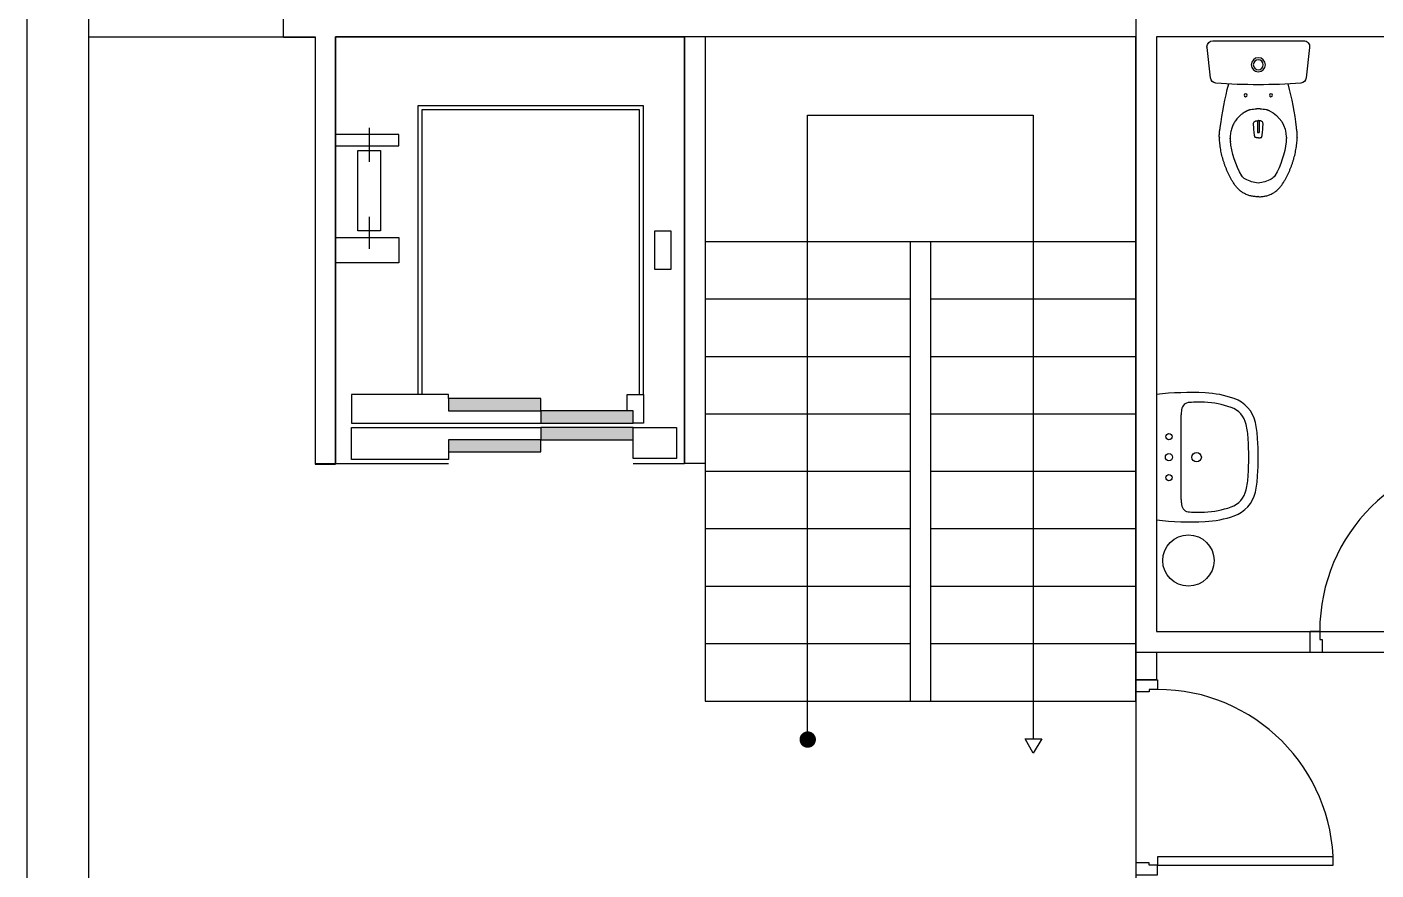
# Model space of a CAD drawing. Header units: millimetres. Extents: x 2164 to 32180, y 1376 to 2800.
# Drawn here: x 2173.12 to 2179.69, y 1392.86 to 1396.97 of the extents above; entities that cross this region are included whole.
import ezdxf

# ---------------------------------------------------------------- set-up
doc = ezdxf.new("R2010")
doc.units = ezdxf.units.MM
doc.linetypes.add('ACAD_ISO04W100', pattern=[30, 24, -3, 0, -3])
for name, color, linetype in [('1º piso muebles', 7, 'Continuous'), ('1º piso paredes', 73, 'Continuous'), ('2º piso paredes', 73, 'Continuous'), ('Escaleras', 7, 'Continuous')]:
    doc.layers.add(name, color=color, linetype=linetype)
doc.layers.add('Linea de corte', color=7, linetype='ACAD_ISO04W100', lineweight=25)

# ---------------------------------------------------------------- blocks, each defined once
blk = doc.blocks.new('drakar planta')
at = {"linetype": 'Continuous'}
for p, q in [((9.3677, 5.6004), (9.3677, 5.6004)), ((9.3677, 5.6004), (9.3846, 5.4518)), ((9.3966, 5.6327), (9.3966, 5.6327)), ((9.8389, 5.6327), (9.3966, 5.6327)), ((9.8389, 5.6327), (9.8389, 5.6327)), ((9.8509, 5.4518), (9.8678, 5.6004)), ((9.8678, 5.6004), (9.8678, 5.6004)), ((9.3846, 5.4518), (9.3846, 5.4518)), ((9.8509, 5.4518), (9.8509, 5.4518)), ((9.6178, 5.3007), (9.6265, 5.3007)), ((9.6134, 5.2431), (9.6134, 5.1856)), ((9.6176, 5.2435), (9.6152, 5.2432)), ((9.6176, 5.2435), (9.6181, 5.2435)), ((9.6205, 5.2432), (9.6181, 5.2435)), ((9.6223, 5.2431), (9.6223, 5.1856)), ((9.4821, 5.1434), (9.4824, 5.1407)), ((9.6223, 5.1856), (9.6134, 5.1856)), ((9.7536, 5.1434), (9.7533, 5.1407)), ((9.7545, 5.1578), (9.7544, 5.154)), ((9.7544, 5.154), (9.7544, 5.154))]:
    blk.add_line(p, q, dxfattribs=at)
at = {"ltscale": 0.01}
blk.add_line((9.6092, 5.3007), (9.6178, 5.3007), dxfattribs=at)
at = {"linetype": 'Continuous'}
for centre, radius in [((9.6178, 5.5157), 0.0342), ((9.6178, 5.5157), 0.0244), ((9.5561, 5.3674), 0.0072), ((9.6796, 5.3674), 0.0072)]:
    blk.add_circle(centre, radius, dxfattribs=at)
for centre, radius, start, end in [((9.3966, 5.6037), 0.0291, 90, 186.48307), ((9.8389, 5.6037), 0.0291, 0, 90), ((9.8389, 5.6037), 0.0291, 353.51693, 0), ((9.4135, 5.4551), 0.0291, 186.48307, 265.65947), ((9.6178, 8.1465), 2.7282, 265.65947, 274.34053), ((10.9479, 5.0275), 1.5262, 165.01549, 173.13313), ((8.2857, 5.0272), 1.5283, 6.86794, 14.97556), ((9.822, 5.4551), 0.0291, 274.34053, 353.51693), ((9.6246, 5.1613), 0.1433, 115.26363, 179.64807), ((9.6092, 5.1878), 0.1129, 90, 104.84528), ((9.6265, 5.1878), 0.1129, 75.16568, 90), ((9.6671, 5.1617), 0.1859, 179.85121, 185.6502), ((9.8881, 5.1828), 0.4079, 185.21681, 185.73577), ((9.8889, 5.183), 0.4087, 185.94305, 210.63758), ((9.6172, 5.1602), 0.00101, 263.43647, 309.87119), ((9.6185, 5.1602), 0.00101, 230.12881, 276.56353), ((9.3468, 5.183), 0.4087, 329.36242, 354.75378), ((9.537, 5.1642), 0.2176, 354.50603, 358.16919), ((9.5759, 4.9984), 0.0453, 211.45524, 242.04511), ((9.639, 5.1172), 0.1798, 242.04467, 263.25553), ((9.5967, 5.1172), 0.1798, 276.74447, 297.95533), ((9.6598, 4.9984), 0.0453, 297.95489, 328.58552)]:
    blk.add_arc(centre, radius, start, end, dxfattribs=at)
for points, knots in [([(9.5634, 5.2909), (9.564, 5.2912), (9.5645, 5.2914), (9.5651, 5.2917), (9.5656, 5.2919), (9.5666, 5.2923), (9.5679, 5.2929), (9.5692, 5.2934), (9.571, 5.294), (9.5734, 5.2949), (9.5767, 5.296), (9.579, 5.2966), (9.5805, 5.297)], [0.8678487, 0.8678487, 0.8678487, 0.8678487, 0.8798629, 0.8798629, 0.8798629, 0.8909521, 0.9003997, 0.9091834, 0.9229673, 0.9427072, 0.9683896, 1, 1, 1, 1]), ([(9.6552, 5.297), (9.6566, 5.2967), (9.6586, 5.2961), (9.6617, 5.2951), (9.6642, 5.2942), (9.6665, 5.2934), (9.6689, 5.2924), (9.6715, 5.2913), (9.6743, 5.29), (9.6771, 5.2886), (9.6797, 5.2873), (9.6821, 5.286), (9.6841, 5.2849), (9.6865, 5.2834), (9.6896, 5.2815), (9.6935, 5.2788), (9.6982, 5.2754), (9.7037, 5.271), (9.7098, 5.2656), (9.7163, 5.2591), (9.723, 5.2514), (9.7291, 5.2432), (9.7345, 5.2347), (9.7392, 5.2261), (9.7436, 5.2167), (9.7474, 5.2065), (9.7506, 5.1954), (9.753, 5.1836), (9.7545, 5.1708), (9.7545, 5.1628), (9.7545, 5.158)], [0, 0, 0, 0, 0.03073, 0.0557919, 0.0752101, 0.0908298, 0.1057126, 0.128628, 0.1479371, 0.1642292, 0.1850908, 0.1958664, 0.2064561, 0.220969, 0.23993, 0.2633379, 0.294561, 0.3312722, 0.3734704, 0.4211544, 0.4743227, 0.5329738, 0.5805653, 0.6312404, 0.6849983, 0.7418381, 0.8017591, 0.8647604, 0.930841, 0.9987863, 0.9987863, 0.9987863, 0.9987863]), ([(9.6171, 5.1592), (9.6158, 5.1594), (9.6145, 5.1595), (9.6119, 5.1598), (9.6106, 5.16), (9.608, 5.1604), (9.6067, 5.1606), (9.6048, 5.161), (9.6042, 5.1611), (9.603, 5.1617), (9.6024, 5.162), (9.6016, 5.163), (9.6012, 5.1635), (9.6009, 5.1644), (9.6008, 5.1647), (9.6007, 5.1653), (9.6006, 5.1656), (9.6003, 5.1671), (9.6001, 5.1683), (9.5993, 5.1719), (9.5989, 5.1743), (9.5979, 5.1812), (9.5975, 5.1857), (9.5967, 5.1945), (9.5963, 5.1987), (9.5959, 5.205), (9.5958, 5.2071), (9.5955, 5.2113), (9.5954, 5.2134), (9.5951, 5.2176), (9.595, 5.2197), (9.5949, 5.2229), (9.5948, 5.224), (9.5947, 5.2261), (9.5947, 5.2272), (9.5948, 5.2303), (9.5954, 5.2324), (9.5973, 5.2363), (9.5987, 5.2382), (9.6016, 5.2403), (9.6026, 5.2409), (9.605, 5.2419), (9.6062, 5.2422), (9.6081, 5.2425), (9.6087, 5.2426), (9.61, 5.2427), (9.6107, 5.2428), (9.6126, 5.243), (9.6139, 5.2431), (9.6152, 5.2432), (9.6152, 5.2432), (9.6152, 5.2432), (9.6152, 5.2432)], [0, 0, 0, 0, 0.03125, 0.03125, 0.0625, 0.0625, 0.09375, 0.09375, 0.109375, 0.109375, 0.125, 0.125, 0.140625, 0.140625, 0.148438, 0.148438, 0.15625, 0.15625, 0.1875, 0.1875, 0.25, 0.25, 0.375, 0.375, 0.5, 0.5, 0.5625, 0.5625, 0.625, 0.625, 0.6875, 0.6875, 0.71875, 0.71875, 0.75, 0.75, 0.8125, 0.8125, 0.875, 0.875, 0.90625, 0.90625, 0.9375, 0.9375, 0.953125, 0.953125, 0.96875, 0.96875, 1, 1, 1, 1.000009, 1.000009, 1.000009, 1.000009]), ([(9.6186, 5.1592), (9.6199, 5.1594), (9.6212, 5.1595), (9.6238, 5.1598), (9.6251, 5.16), (9.6277, 5.1604), (9.629, 5.1606), (9.6309, 5.161), (9.6315, 5.1611), (9.6327, 5.1617), (9.6333, 5.162), (9.6341, 5.163), (9.6345, 5.1635), (9.6348, 5.1644), (9.6349, 5.1647), (9.635, 5.1653), (9.6351, 5.1656), (9.6354, 5.1671), (9.6356, 5.1683), (9.6364, 5.1719), (9.6368, 5.1743), (9.6378, 5.1812), (9.6382, 5.1857), (9.639, 5.1945), (9.6394, 5.1987), (9.6398, 5.205), (9.6399, 5.2071), (9.6402, 5.2113), (9.6403, 5.2134), (9.6406, 5.2176), (9.6407, 5.2197), (9.6408, 5.2229), (9.6409, 5.224), (9.641, 5.2261), (9.641, 5.2272), (9.6409, 5.2303), (9.6403, 5.2324), (9.6384, 5.2363), (9.637, 5.2382), (9.6341, 5.2403), (9.6331, 5.2409), (9.6307, 5.2419), (9.6295, 5.2422), (9.6276, 5.2425), (9.627, 5.2426), (9.6257, 5.2427), (9.625, 5.2428), (9.6231, 5.243), (9.6218, 5.2431), (9.6205, 5.2432)], [0, 0, 0, 0, 0.03125, 0.03125, 0.0625, 0.0625, 0.09375, 0.09375, 0.109375, 0.109375, 0.125, 0.125, 0.140625, 0.140625, 0.1484375, 0.1484375, 0.15625, 0.15625, 0.1875, 0.1875, 0.25, 0.25, 0.375, 0.375, 0.5, 0.5, 0.5625, 0.5625, 0.625, 0.625, 0.6875, 0.6875, 0.71875, 0.71875, 0.75, 0.75, 0.8125, 0.8125, 0.875, 0.875, 0.90625, 0.90625, 0.9375, 0.9375, 0.953125, 0.953125, 0.96875, 0.96875, 0.9999928, 0.9999928, 0.9999928, 0.9999928])]:
    blk.add_open_spline(points, degree=3, knots=knots, dxfattribs=at)
for points, weights, degree, knots in [([(9.4288, 5.1879), (9.4296, 5.1949), (9.4308, 5.2019), (9.4324, 5.2088), (9.4325, 5.2092), (9.4326, 5.2096), (9.4327, 5.2099)], [0.94216281398, 0.929295544402, 0.917706959429, 0.907397059062, 0.907397059062, 0.907397059062, 0.907397059062], 3, [0, 0, 0, 0, 0.08501565, 0.08501565, 0.08501565, 0.08958153, 0.08958153, 0.08958153, 0.08958153]), ([(9.8069, 5.1879), (9.8061, 5.1948), (9.8049, 5.2018), (9.8033, 5.2087), (9.8032, 5.2091), (9.8031, 5.2095), (9.803, 5.2099)], [0.94216281398, 0.929356038323, 0.91781595237, 0.907542556122, 0.907542556122, 0.907542556122, 0.907542556122], 3, [0, 0, 0, 0, 0.08461596, 0.08461596, 0.08461596, 0.08948508, 0.08948508, 0.08948508, 0.08948508]), ([(9.6178, 4.8727), (9.617, 4.8727), (9.6161, 4.8727), (9.5422, 4.8699), (9.5019, 4.932), (9.4345, 5.0356), (9.4281, 5.159), (9.4281, 5.16), (9.428, 5.1611), (9.4274, 5.1745), (9.4288, 5.1879)], [1, 0.999818026965, 1, 0.869595072185, 1, 0.965853886877, 1, 0.999997543195, 1, 0.96771874759, 0.94216281398], 2, [0, 0, 0, 0.004294, 0.004294, 0.32836, 0.32836, 0.929345, 0.929345, 0.934486, 0.934486, 1, 1, 1]), ([(9.6178, 4.8727), (9.6187, 4.8727), (9.6196, 4.8727), (9.6935, 4.8699), (9.7338, 4.932), (9.8012, 5.0356), (9.8076, 5.159), (9.8076, 5.16), (9.8077, 5.1611), (9.8083, 5.1745), (9.8069, 5.1879)], [1, 0.999818026965, 1, 0.869595072185, 1, 0.965853886877, 1, 0.999997543195, 1, 0.96771874759, 0.94216281398], 2, [0, 0, 0, 0.004294, 0.004294, 0.32836, 0.32836, 0.929345, 0.929345, 0.934486, 0.934486, 1, 1, 1])]:
    blk.add_rational_spline(points, weights, degree=degree, knots=knots, dxfattribs=at)
blk.add_open_spline([(9.5948, 5.2285), (9.5948, 5.2286), (9.5948, 5.2287), (9.5948, 5.2288)], degree=3, dxfattribs=at)

msp = doc.modelspace()

# ---------------------------------------------------------------- hatches: boundary and pattern name
at = {"layer": 'Escaleras'}
for points in [[(2175.1715, 1395.1548), (2175.1715, 1395.0947), (2175.6216, 1395.0947), (2175.6216, 1395.1548)], [(2176.0717, 1395.0347), (2176.0717, 1395.0947), (2176.0417, 1395.0947), (2175.6216, 1395.0947), (2175.6216, 1395.0347)], [(2176.0717, 1395.0147), (2175.6216, 1395.0147), (2175.6216, 1394.9547), (2176.0717, 1394.9547)], [(2175.1715, 1394.9547), (2175.1715, 1394.8947), (2175.6216, 1394.8947), (2175.6216, 1394.9547)]]:
    msp.add_hatch(color=256, dxfattribs=at).paths.add_polyline_path(points)

# ---------------------------------------------------------------- linework, layer by layer
at = {"layer": '1º piso muebles'}
msp.add_line((2178.7429, 1394.6628), (2178.7429, 1395.0758), dxfattribs=at)
for points in [[(2179.418, 1394.0214), (2179.418, 1393.9809), (2179.4296, 1393.9809), (2179.4296, 1393.9171), (2179.3717, 1393.9171), (2179.3717, 1394.0214), (2179.418, 1394.0214)], [(2178.6265, 1393.7368), (2178.586, 1393.7368), (2178.586, 1393.7253), (2178.5223, 1393.7253), (2178.5223, 1393.7832), (2178.6265, 1393.7832), (2178.6265, 1393.7368)], [(2178.6265, 1392.8794), (2178.586, 1392.8794), (2178.586, 1392.891), (2178.5223, 1392.891), (2178.5223, 1392.8331), (2178.6265, 1392.8331), (2178.6265, 1392.8794)]]:
    msp.add_lwpolyline(points, dxfattribs=at)
msp.add_lwpolyline([(2178.6265, 1392.8794), (2179.4839, 1392.8794), (2179.4839, 1392.92), (2178.6265, 1392.92)], close=True, dxfattribs=at)
for centre, radius in [((2178.6829, 1394.9693), 0.015), ((2178.6829, 1394.8693), 0.0175), ((2178.8179, 1394.8693), 0.023), ((2178.6829, 1394.7693), 0.015), ((2178.7776, 1394.3654), 0.125)]:
    msp.add_circle(centre, radius, dxfattribs=at)
for centre, radius, start, end in [((2178.7883, 1393.6846), 1.5, 87.30696, 96.37384), ((2178.8353, 1394.6835), 0.5, 70.65938, 87.30696), ((2178.7839, 1395.0963), 0.04, 90.30054, 174.40628), ((2178.8338, 1393.6832), 1.454, 89.102, 91.97662), ((2178.8353, 1394.6835), 0.454, 70.65938, 87.30696), ((2178.9479, 1395.0043), 0.16, 12.55713, 70.65938), ((2178.9929, 1395.0758), 0.25, 174.40628, 180), ((2178.9479, 1395.0043), 0.114, 12.55713, 70.65938), ((2178.616, 1394.9304), 0.454, 3.50178, 12.55713), ((2178.616, 1394.9304), 0.5, 3.50178, 12.55713), ((2177.6179, 1394.8693), 1.454, 356.49822, 3.50178), ((2177.6179, 1394.8693), 1.5, 356.49822, 3.50178), ((2180.2754, 1394.0214), 0.8574, 90, 180), ((2178.616, 1394.8082), 0.454, 347.44287, 356.49822), ((2178.616, 1394.8082), 0.5, 347.44287, 356.49822), ((2178.9929, 1394.6628), 0.25, 180, 185.59372), ((2178.9479, 1394.7343), 0.114, 289.34062, 347.44287), ((2178.9479, 1394.7343), 0.16, 289.34062, 347.44287), ((2178.7839, 1394.6423), 0.04, 185.59372, 269.69946), ((2178.8338, 1396.0554), 1.454, 268.02338, 270.898), ((2178.8353, 1395.0551), 0.454, 272.69304, 289.34062), ((2178.7883, 1396.054), 1.5, 263.62616, 272.69304), ((2178.8353, 1395.0551), 0.5, 272.69304, 289.34062), ((2178.6265, 1392.8794), 0.8574, 0, 90)]:
    msp.add_arc(centre, radius, start, end, dxfattribs=at)
at = {"layer": '1º piso paredes'}
for p, q in [((2173.117, 1406.6219), (2173.117, 1387.4193)), ((2174.3671, 1396.9164), (2174.3671, 1397.1193)), ((2173.417, 1397.015), (2173.417, 1394.0193)), ((2174.5213, 1396.9164), (2174.3671, 1396.9164)), ((2174.5213, 1396.9164), (2174.5213, 1394.8359)), ((2178.5218, 1396.9193), (2174.6213, 1396.9193)), ((2174.6213, 1394.8359), (2174.6213, 1396.9164)), ((2176.3218, 1394.8387), (2176.3218, 1396.9193)), ((2176.4218, 1396.9193), (2176.4218, 1394.8387)), ((2178.5218, 1396.9193), (2178.5218, 1394.0193)), ((2178.6218, 1396.9193), (2178.6218, 1394.0193)), ((2178.6218, 1396.9193), (2178.6218, 1394.0193)), ((2180.3218, 1396.9193), (2178.6218, 1396.9193)), ((2174.5213, 1394.8359), (2174.6213, 1394.8359)), ((2176.4218, 1394.8387), (2176.3218, 1394.8387)), ((2173.417, 1394.0193), (2173.417, 1387.7193)), ((2178.5218, 1393.7832), (2178.5218, 1394.0193)), ((2178.6218, 1394.0193), (2179.418, 1394.0193)), ((2178.6218, 1393.9193), (2179.4296, 1393.9193)), ((2178.6218, 1393.9193), (2178.6218, 1393.7832)), ((2178.6218, 1393.7832), (2178.5264, 1393.7832))]:
    msp.add_line(p, q, dxfattribs=at)
at = {"layer": '2º piso paredes'}
for p, q in [((2173.117, 1397.1197), (2173.117, 1392.6182)), ((2173.417, 1396.9193), (2173.417, 1392.7182)), ((2173.417, 1396.9193), (2174.5213, 1396.9193)), ((2174.5213, 1396.9193), (2174.5213, 1394.8388)), ((2174.6213, 1396.9192), (2176.3218, 1396.9193)), ((2174.6213, 1394.8388), (2174.6213, 1396.9192)), ((2176.3218, 1396.9192), (2176.3218, 1394.8387)), ((2176.4218, 1396.9193), (2176.4217, 1394.8387)), ((2176.4218, 1396.9193), (2176.4217, 1394.8387)), ((2178.5218, 1396.9193), (2176.4218, 1396.9193)), ((2178.5218, 1393.9193), (2178.5218, 1396.9193)), ((2180.3218, 1396.9193), (2178.6218, 1396.9193)), ((2178.6218, 1396.9193), (2178.6218, 1394.0193)), ((2174.5213, 1394.8388), (2174.6213, 1394.8388)), ((2176.4218, 1394.8387), (2176.3217, 1394.8387)), ((2178.6218, 1394.0193), (2180.3218, 1394.0193)), ((2178.5218, 1393.9193), (2190.7191, 1393.9193))]:
    msp.add_line(p, q, dxfattribs=at)
at = {"layer": 'Escaleras'}
for p, q in [((2178.5218, 1396.9193), (2176.4218, 1396.9193)), ((2176.4218, 1396.9193), (2176.4218, 1393.6793)), ((2178.5218, 1393.6793), (2178.5218, 1396.9193)), ((2176.9218, 1393.4963), (2176.9218, 1396.5376)), ((2176.9218, 1396.5376), (2178.0218, 1396.5376)), ((2178.0218, 1396.5376), (2178.0218, 1393.4963)), ((2174.7847, 1396.476), (2174.7847, 1396.3088)), ((2174.7847, 1396.0412), (2174.7847, 1395.8851)), ((2178.5218, 1395.9193), (2176.4218, 1395.9193)), ((2177.4218, 1395.9193), (2177.4218, 1393.6793)), ((2177.5218, 1393.6793), (2177.5218, 1395.9193)), ((2177.4218, 1395.6393), (2176.4218, 1395.6393)), ((2178.5218, 1395.6393), (2177.5218, 1395.6393)), ((2177.4218, 1395.3593), (2176.4218, 1395.3593)), ((2178.5218, 1395.3593), (2177.5218, 1395.3593)), ((2177.4218, 1395.0793), (2176.4218, 1395.0793)), ((2178.5218, 1395.0793), (2177.5218, 1395.0793)), ((2177.4218, 1394.7993), (2176.4218, 1394.7993)), ((2178.5218, 1394.7993), (2177.5218, 1394.7993)), ((2177.4218, 1394.5193), (2176.4218, 1394.5193)), ((2178.5218, 1394.5193), (2177.5218, 1394.5193)), ((2177.4218, 1394.2393), (2176.4218, 1394.2393)), ((2178.5218, 1394.2393), (2177.5218, 1394.2393)), ((2177.4218, 1393.9593), (2176.4218, 1393.9593)), ((2178.5218, 1393.9593), (2177.5218, 1393.9593)), ((2176.4218, 1393.6793), (2178.5218, 1393.6793)), ((2178.0218, 1393.4262), (2177.982, 1393.4963)), ((2177.982, 1393.4963), (2178.0218, 1393.4963)), ((2178.0218, 1393.4963), (2178.064, 1393.4963)), ((2178.064, 1393.4963), (2178.0218, 1393.4262))]:
    msp.add_line(p, q, dxfattribs=at)
for points in [[(2176.0717, 1394.8388), (2176.3218, 1394.8388), (2176.3218, 1396.9193), (2174.6213, 1396.9193), (2174.6213, 1396.9193), (2174.6213, 1394.8388), (2175.1715, 1394.8388)], [(2176.1217, 1395.1748), (2176.1217, 1396.5833), (2175.0214, 1396.5833), (2175.0214, 1395.1748)], [(2176.1017, 1395.1748), (2176.1017, 1396.5633), (2175.0414, 1396.5633), (2175.0414, 1395.1748)], [(2175.1715, 1395.1548), (2175.1715, 1395.1748), (2174.698, 1395.1748), (2174.698, 1395.0347), (2175.6216, 1395.0347)], [(2176.1217, 1395.1748), (2176.1217, 1395.0347), (2176.0717, 1395.0347), (2176.0717, 1395.0947), (2176.0417, 1395.0947), (2176.0417, 1395.1748), (2176.1217, 1395.1748)], [(2175.1715, 1394.8947), (2175.1715, 1394.8588), (2174.698, 1394.8588), (2174.698, 1395.0147), (2175.6216, 1395.0147)]]:
    msp.add_lwpolyline(points, dxfattribs=at)
for points in [[(2174.6213, 1396.3868), (2174.9297, 1396.3868), (2174.9297, 1396.4426), (2174.6213, 1396.4426)], [(2174.7289, 1396.3645), (2174.8405, 1396.3645), (2174.8405, 1395.9738), (2174.7289, 1395.9738)], [(2176.1767, 1395.9738), (2176.2548, 1395.9738), (2176.2548, 1395.7842), (2176.1767, 1395.7842)], [(2174.6213, 1395.9403), (2174.9297, 1395.9403), (2174.9297, 1395.8177), (2174.6213, 1395.8177)], [(2175.1715, 1395.0947), (2175.6216, 1395.0947), (2175.6216, 1395.1548), (2175.1715, 1395.1548)], [(2175.6216, 1395.0347), (2176.0717, 1395.0347), (2176.0717, 1395.0947), (2175.6216, 1395.0947)], [(2175.6216, 1394.9547), (2176.0717, 1394.9547), (2176.0717, 1395.0147), (2175.6216, 1395.0147)], [(2176.0717, 1395.0147), (2176.2821, 1395.0147), (2176.2821, 1394.8633), (2176.0717, 1394.8633)], [(2175.1715, 1394.8947), (2175.6216, 1394.8947), (2175.6216, 1394.9547), (2175.1715, 1394.9547)]]:
    msp.add_lwpolyline(points, close=True, dxfattribs=at)
at = {"layer": 'Escaleras', "const_width": 0.04}
msp.add_lwpolyline([(2176.9311, 1393.5103, -1), (2176.9135, 1393.4744, -1)], format="xyb", close=True, dxfattribs=at)
at = {"layer": 'Linea de corte'}
msp.add_line((2178.5218, 1403.2767), (2178.5218, 1386.5487), dxfattribs=at)

# ---------------------------------------------------------------- block references
at = {"layer": '1º piso muebles', "xscale": -1}
msp.add_blockref('drakar planta', (2188.7363, 1391.267), dxfattribs=at)

doc.saveas('drawing.dxf')
